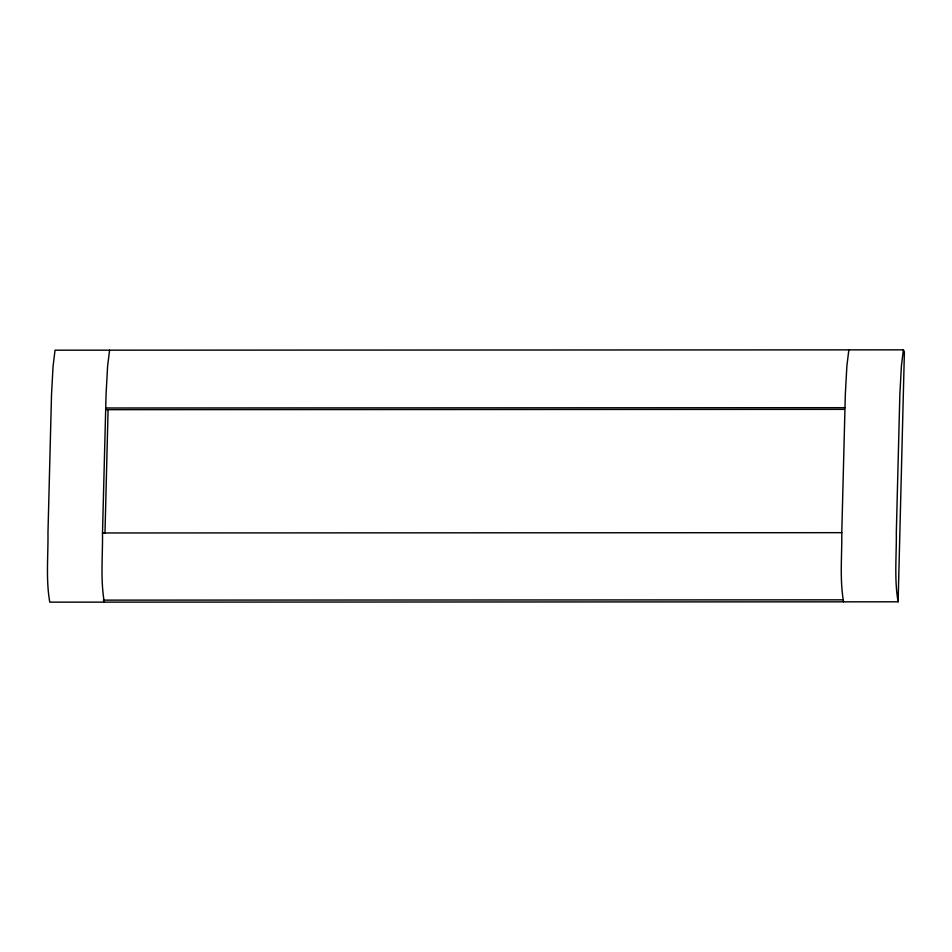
<?xml version="1.0" encoding="UTF-8"?>
<svg xmlns="http://www.w3.org/2000/svg" width="952" height="952" viewBox="0 0 952 952"><rect width="100%" height="100%" fill="white"/><g stroke="black" fill="none" stroke-linecap="round" stroke-linejoin="round"><path stroke-width="1.43" d="M109.575 350.169L107.6 366.234L106.053 394.687L102.507 532.965C102.792 555.897 100.317 579.649 104.315 602.128M848.851 349.872L846.875 365.937L845.328 394.39L841.782 532.668C842.068 555.599 839.581 579.351 843.591 601.831M104.982 533.334L108.088 409.598M898.129 601.807L904.4 351.847L903.388 349.848L55.037 350.193L53.062 366.258L51.515 394.711L47.969 532.989C48.254 555.92 45.779 579.673 49.778 602.152L898.129 601.807C894.118 579.328 896.606 555.575 896.32 532.644L899.854 394.366L901.413 365.913L903.388 349.848M844.912 407.682L105.636 407.992L106.481 409.669L844.269 409.36M102.507 532.965L841.782 532.668M103.304 600.129L842.579 599.831"/></g></svg>
